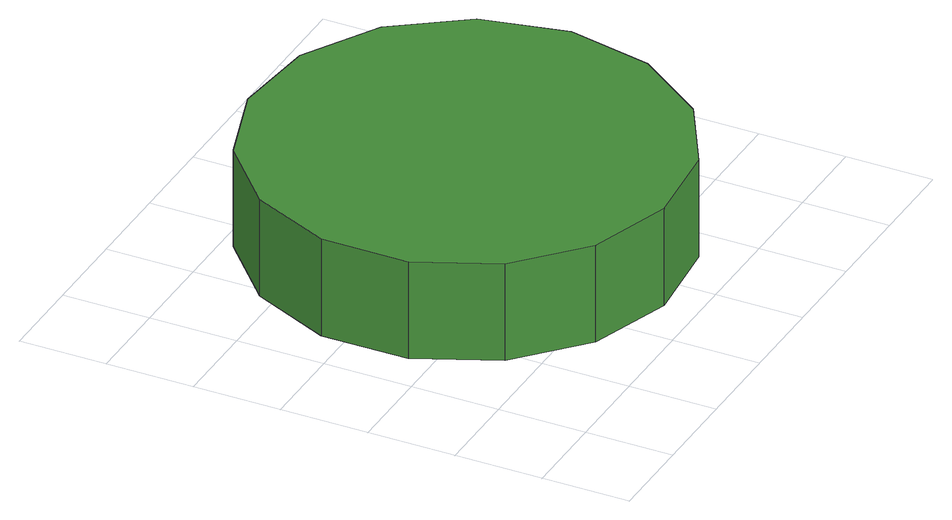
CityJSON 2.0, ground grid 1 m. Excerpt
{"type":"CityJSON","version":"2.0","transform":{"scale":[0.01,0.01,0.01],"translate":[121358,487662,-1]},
"CityObjects":{
"tree1":{"type":"SolitaryVegetationObject","attributes":{"function":"something"},"geometry":[{"type":"MultiSurface","lod":"1","boundaries":[[[0,1,2,3,4,5,6,7,8,9,10,11,12,13,14]],[[15,16,17,18,19,20,21,22,23,24,25,26,27,28,29]],[[0,29,28,1]],[[1,28,27,2]],[[2,27,26,3]],[[3,26,25,4]],[[4,25,24,5]],[[5,24,23,6]],[[6,23,22,7]],[[7,22,21,8]],[[8,21,20,9]],[[9,20,19,10]],[[10,19,18,11]],[[11,18,17,12]],[[12,17,16,13]],[[13,16,15,14]],[[14,15,29,0]]]}]}
},
"vertices":[
[524,277,193],[503,375,193],[445,456,193],[358,506,193],[258,516,193],[163,485,193],[89,418,193],[48,327,193],[48,227,193],[89,136,193],[163,69,193],[258,38,193],[358,48,193],[445,98,193],[503,179,193],[503,179,76],[445,98,76],[358,48,76],[258,38,76],[163,69,76],[89,136,76],[48,227,76],[48,327,76],[89,418,76],[163,485,76],[258,516,76],[358,506,76],[445,456,76],[503,375,76],[524,277,76]
]}
